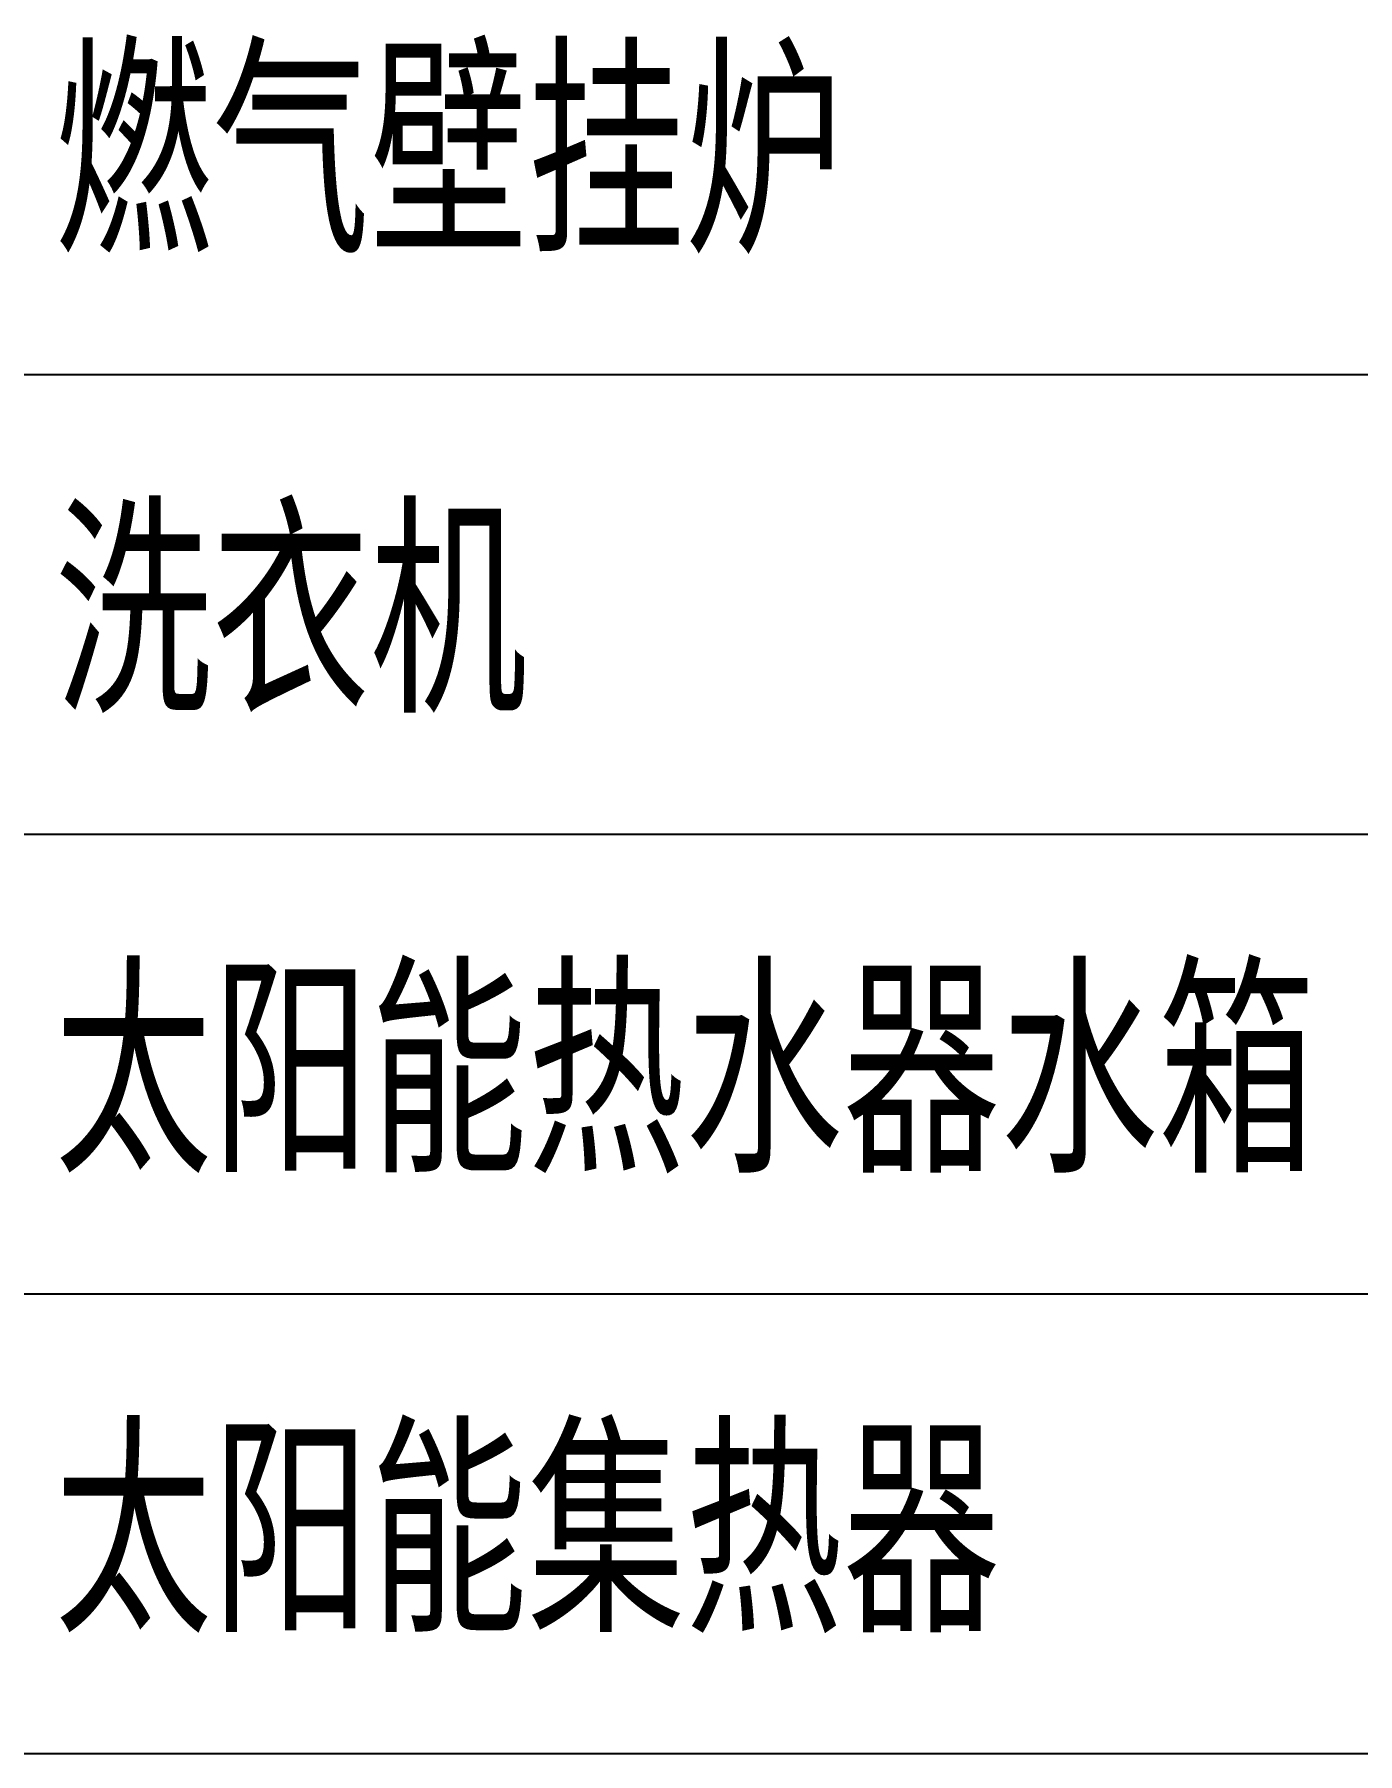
# Model space of a CAD drawing. Extents: x -518115 to 1124316, y -209821 to 1628073.
# Drawn here: x 824646 to 826660, y 181907 to 184524 of the extents above; entities that cross this region are included whole.
import ezdxf

# ---------------------------------------------------------------- set-up
doc = ezdxf.new("R2010")
doc.units = 0
doc.header["$LTSCALE"] = 1000
doc.header["$MEASUREMENT"] = 0
doc.layers.add('C-Sheet-图框', color=101, linetype='Continuous')
doc.layers.add('PUB_TEXT', color=4, linetype='Continuous')
doc.styles.add('房间名称', font='TSSDENG', dxfattribs={"width": 0.8, "bigfont": 'HZTXT'})

# ---------------------------------------------------------------- blocks, each defined once
blk = doc.blocks.new('A$C78D13F63')
at = {"layer": 'C-Sheet-图框', "color": 0}
for p, q in [((300, 3800), (13786.8, 3800)), ((300, 3100), (13786.8, 3100)), ((300, 2400), (13786.8, 2400)), ((300, 1700), (13786.8, 1700))]:
    blk.add_line(p, q, dxfattribs=at)
at = {"layer": 'PUB_TEXT', "style": '房间名称', "width": 0.8}
for s, p in [('燃气壁挂炉', (8562.1, 3984.7)), ('洗衣机', (8562.1, 3284.7)), ('太阳能热水器水箱', (8562.1, 2584.7)), ('太阳能集热器', (8562.1, 1884.7))]:
    blk.add_text(s, height=300, dxfattribs=at).set_placement(p)

msp = doc.modelspace()

# ---------------------------------------------------------------- block references
msp.add_blockref('A$C78D13F63', (816114.1, 180206.8))

doc.saveas('drawing.dxf')
